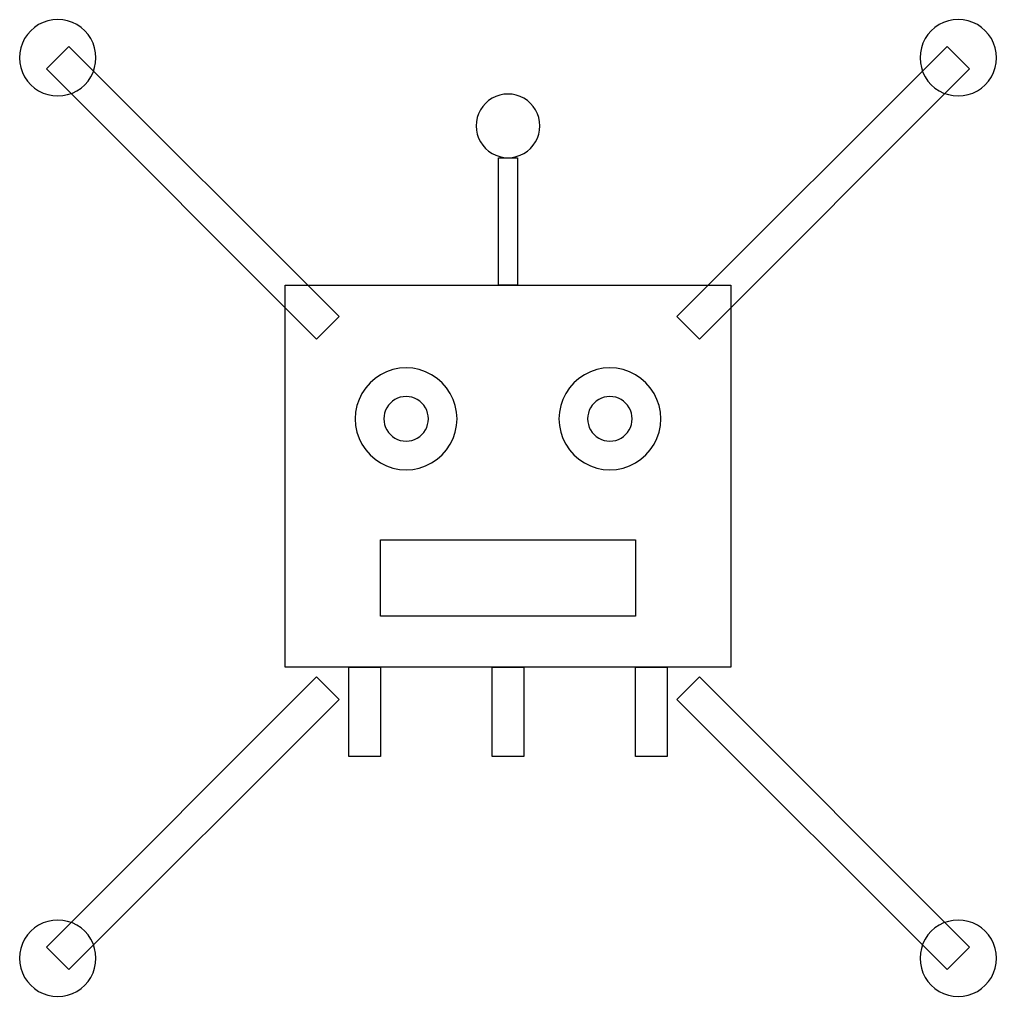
# Model space of a CAD drawing. Header units: millimetres. Extents: x 0.3 to 29.7, y 0.3 to 29.7.
# Drawn here: x 10.4 to 19.6, y 10.4 to 19.6 of the extents above; entities that cross this region are included whole.
import ezdxf

# ---------------------------------------------------------------- set-up
doc = ezdxf.new("R2010")
doc.units = ezdxf.units.MM

msp = doc.modelspace()

# ---------------------------------------------------------------- linework, layer by layer
at = {"layer": 'SILKSCREEN'}
for points in [[(10.398, 19.242), (10.4011, 19.195), (10.4103, 19.1488), (10.4254, 19.1042), (10.4462, 19.062), (10.4724, 19.0228), (10.5034, 18.9874), (10.5388, 18.9564), (10.578, 18.9302), (10.6202, 18.9094), (10.6648, 18.8943), (10.711, 18.8851), (10.758, 18.882), (10.805, 18.8851), (10.8512, 18.8943), (10.8958, 18.9094), (10.938, 18.9302), (10.9772, 18.9564), (11.0126, 18.9874), (11.0436, 19.0228), (11.0698, 19.062), (11.0906, 19.1042), (11.1057, 19.1488), (11.1149, 19.195), (11.118, 19.242), (11.1149, 19.289), (11.1057, 19.3352), (11.0906, 19.3798), (11.0698, 19.422), (11.0436, 19.4612), (11.0126, 19.4966), (10.9772, 19.5276), (10.938, 19.5538), (10.8958, 19.5746), (10.8512, 19.5897), (10.805, 19.5989), (10.758, 19.602), (10.711, 19.5989), (10.6648, 19.5897), (10.6202, 19.5746), (10.578, 19.5538), (10.5388, 19.5276), (10.5034, 19.4966), (10.4724, 19.4612), (10.4462, 19.422), (10.4254, 19.3798), (10.4103, 19.3352), (10.4011, 19.289), (10.398, 19.242)], [(18.882, 19.242), (18.8851, 19.195), (18.8943, 19.1488), (18.9094, 19.1042), (18.9302, 19.062), (18.9564, 19.0228), (18.9874, 18.9874), (19.0228, 18.9564), (19.062, 18.9302), (19.1042, 18.9094), (19.1488, 18.8943), (19.195, 18.8851), (19.242, 18.882), (19.289, 18.8851), (19.3352, 18.8943), (19.3798, 18.9094), (19.422, 18.9302), (19.4612, 18.9564), (19.4966, 18.9874), (19.5276, 19.0228), (19.5538, 19.062), (19.5746, 19.1042), (19.5897, 19.1488), (19.5989, 19.195), (19.602, 19.242), (19.5989, 19.289), (19.5897, 19.3352), (19.5746, 19.3798), (19.5538, 19.422), (19.5276, 19.4612), (19.4966, 19.4966), (19.4612, 19.5276), (19.422, 19.5538), (19.3798, 19.5746), (19.3352, 19.5897), (19.289, 19.5989), (19.242, 19.602), (19.195, 19.5989), (19.1488, 19.5897), (19.1042, 19.5746), (19.062, 19.5538), (19.0228, 19.5276), (18.9874, 19.4966), (18.9564, 19.4612), (18.9302, 19.422), (18.9094, 19.3798), (18.8943, 19.3352), (18.8851, 19.289), (18.882, 19.242)], [(13.41, 16.803), (10.863, 19.347), (10.653, 19.137), (13.197, 16.59)], [(16.803, 16.59), (19.347, 19.137), (19.137, 19.347), (16.59, 16.803)], [(14.7, 18.6), (14.7026, 18.5608), (14.7102, 18.5224), (14.7228, 18.4852), (14.7402, 18.45), (14.762, 18.4174), (14.7879, 18.3879), (14.8174, 18.362), (14.85, 18.3402), (14.8852, 18.3228), (14.9224, 18.3102), (14.9608, 18.3026), (15, 18.3), (15.0392, 18.3026), (15.0776, 18.3102), (15.1148, 18.3228), (15.15, 18.3402), (15.1826, 18.362), (15.2121, 18.3879), (15.238, 18.4174), (15.2598, 18.45), (15.2772, 18.4852), (15.2898, 18.5224), (15.2974, 18.5608), (15.3, 18.6), (15.2974, 18.6392), (15.2898, 18.6776), (15.2772, 18.7148), (15.2598, 18.75), (15.238, 18.7826), (15.2121, 18.8121), (15.1826, 18.838), (15.15, 18.8598), (15.1148, 18.8772), (15.0776, 18.8898), (15.0392, 18.8974), (15, 18.9), (14.9608, 18.8974), (14.9224, 18.8898), (14.8852, 18.8772), (14.85, 18.8598), (14.8174, 18.838), (14.7879, 18.8121), (14.762, 18.7826), (14.7402, 18.75), (14.7228, 18.7148), (14.7102, 18.6776), (14.7026, 18.6392), (14.7, 18.6)], [(14.91, 18.3), (15.09, 18.3), (15.09, 17.1), (14.91, 17.1)], [(12.9, 17.1), (17.1, 17.1), (17.1, 13.5), (12.9, 13.5)], [(13.56, 15.84), (13.5641, 15.7773), (13.5764, 15.7158), (13.5965, 15.6563), (13.6243, 15.6), (13.6592, 15.5478), (13.7006, 15.5006), (13.7478, 15.4592), (13.8, 15.4243), (13.8563, 15.3965), (13.9158, 15.3764), (13.9773, 15.3641), (14.04, 15.36), (14.1027, 15.3641), (14.1642, 15.3764), (14.2237, 15.3965), (14.28, 15.4243), (14.3322, 15.4592), (14.3794, 15.5006), (14.4208, 15.5478), (14.4557, 15.6), (14.4835, 15.6563), (14.5036, 15.7158), (14.5159, 15.7773), (14.52, 15.84), (14.5159, 15.9027), (14.5036, 15.9642), (14.4835, 16.0237), (14.4557, 16.08), (14.4208, 16.1322), (14.3794, 16.1794), (14.3322, 16.2208), (14.28, 16.2557), (14.2237, 16.2835), (14.1642, 16.3036), (14.1027, 16.3159), (14.04, 16.32), (13.9773, 16.3159), (13.9158, 16.3036), (13.8563, 16.2835), (13.8, 16.2557), (13.7478, 16.2208), (13.7006, 16.1794), (13.6592, 16.1322), (13.6243, 16.08), (13.5965, 16.0237), (13.5764, 15.9642), (13.5641, 15.9027), (13.56, 15.84)], [(15.48, 15.84), (15.4841, 15.7773), (15.4964, 15.7158), (15.5165, 15.6563), (15.5443, 15.6), (15.5792, 15.5478), (15.6206, 15.5006), (15.6678, 15.4592), (15.72, 15.4243), (15.7763, 15.3965), (15.8358, 15.3764), (15.8973, 15.3641), (15.96, 15.36), (16.0227, 15.3641), (16.0842, 15.3764), (16.1437, 15.3965), (16.2, 15.4243), (16.2522, 15.4592), (16.2994, 15.5006), (16.3408, 15.5478), (16.3757, 15.6), (16.4035, 15.6563), (16.4236, 15.7158), (16.4359, 15.7773), (16.44, 15.84), (16.4359, 15.9027), (16.4236, 15.9642), (16.4035, 16.0237), (16.3757, 16.08), (16.3408, 16.1322), (16.2994, 16.1794), (16.2522, 16.2208), (16.2, 16.2557), (16.1437, 16.2835), (16.0842, 16.3036), (16.0227, 16.3159), (15.96, 16.32), (15.8973, 16.3159), (15.8358, 16.3036), (15.7763, 16.2835), (15.72, 16.2557), (15.6678, 16.2208), (15.6206, 16.1794), (15.5792, 16.1322), (15.5443, 16.08), (15.5165, 16.0237), (15.4964, 15.9642), (15.4841, 15.9027), (15.48, 15.84)], [(13.83, 15.84), (13.8318, 15.8126), (13.8372, 15.7856), (13.846, 15.7596), (13.8581, 15.735), (13.8734, 15.7122), (13.8915, 15.6915), (13.9122, 15.6734), (13.935, 15.6581), (13.9596, 15.646), (13.9856, 15.6372), (14.0126, 15.6318), (14.04, 15.63), (14.0674, 15.6318), (14.0944, 15.6372), (14.1204, 15.646), (14.145, 15.6581), (14.1678, 15.6734), (14.1885, 15.6915), (14.2066, 15.7122), (14.2219, 15.735), (14.234, 15.7596), (14.2428, 15.7856), (14.2482, 15.8126), (14.25, 15.84), (14.2482, 15.8674), (14.2428, 15.8944), (14.234, 15.9204), (14.2219, 15.945), (14.2066, 15.9678), (14.1885, 15.9885), (14.1678, 16.0066), (14.145, 16.0219), (14.1204, 16.034), (14.0944, 16.0428), (14.0674, 16.0482), (14.04, 16.05), (14.0126, 16.0482), (13.9856, 16.0428), (13.9596, 16.034), (13.935, 16.0219), (13.9122, 16.0066), (13.8915, 15.9885), (13.8734, 15.9678), (13.8581, 15.945), (13.846, 15.9204), (13.8372, 15.8944), (13.8318, 15.8674), (13.83, 15.84)], [(15.75, 15.84), (15.7518, 15.8126), (15.7572, 15.7856), (15.766, 15.7596), (15.7781, 15.735), (15.7934, 15.7122), (15.8115, 15.6915), (15.8322, 15.6734), (15.855, 15.6581), (15.8796, 15.646), (15.9056, 15.6372), (15.9326, 15.6318), (15.96, 15.63), (15.9874, 15.6318), (16.0144, 15.6372), (16.0404, 15.646), (16.065, 15.6581), (16.0878, 15.6734), (16.1085, 15.6915), (16.1266, 15.7122), (16.1419, 15.735), (16.154, 15.7596), (16.1628, 15.7856), (16.1682, 15.8126), (16.17, 15.84), (16.1682, 15.8674), (16.1628, 15.8944), (16.154, 15.9204), (16.1419, 15.945), (16.1266, 15.9678), (16.1085, 15.9885), (16.0878, 16.0066), (16.065, 16.0219), (16.0404, 16.034), (16.0144, 16.0428), (15.9874, 16.0482), (15.96, 16.05), (15.9326, 16.0482), (15.9056, 16.0428), (15.8796, 16.034), (15.855, 16.0219), (15.8322, 16.0066), (15.8115, 15.9885), (15.7934, 15.9678), (15.7781, 15.945), (15.766, 15.9204), (15.7572, 15.8944), (15.7518, 15.8674), (15.75, 15.84)], [(13.8, 14.7), (16.2, 14.7), (16.2, 13.98), (13.8, 13.98)], [(13.5, 13.5), (13.8, 13.5), (13.8, 12.66), (13.5, 12.66)], [(14.85, 13.5), (15.15, 13.5), (15.15, 12.66), (14.85, 12.66)], [(16.2, 13.5), (16.5, 13.5), (16.5, 12.66), (16.2, 12.66)], [(13.197, 13.41), (10.653, 10.863), (10.863, 10.653), (13.41, 13.197)], [(16.59, 13.197), (19.137, 10.653), (19.347, 10.863), (16.803, 13.41)], [(10.398, 10.758), (10.4011, 10.711), (10.4103, 10.6648), (10.4254, 10.6202), (10.4462, 10.578), (10.4724, 10.5388), (10.5034, 10.5034), (10.5388, 10.4724), (10.578, 10.4462), (10.6202, 10.4254), (10.6648, 10.4103), (10.711, 10.4011), (10.758, 10.398), (10.805, 10.4011), (10.8512, 10.4103), (10.8958, 10.4254), (10.938, 10.4462), (10.9772, 10.4724), (11.0126, 10.5034), (11.0436, 10.5388), (11.0698, 10.578), (11.0906, 10.6202), (11.1057, 10.6648), (11.1149, 10.711), (11.118, 10.758), (11.1149, 10.805), (11.1057, 10.8512), (11.0906, 10.8958), (11.0698, 10.938), (11.0436, 10.9772), (11.0126, 11.0126), (10.9772, 11.0436), (10.938, 11.0698), (10.8958, 11.0906), (10.8512, 11.1057), (10.805, 11.1149), (10.758, 11.118), (10.711, 11.1149), (10.6648, 11.1057), (10.6202, 11.0906), (10.578, 11.0698), (10.5388, 11.0436), (10.5034, 11.0126), (10.4724, 10.9772), (10.4462, 10.938), (10.4254, 10.8958), (10.4103, 10.8512), (10.4011, 10.805), (10.398, 10.758)], [(18.882, 10.758), (18.8851, 10.711), (18.8943, 10.6648), (18.9094, 10.6202), (18.9302, 10.578), (18.9564, 10.5388), (18.9874, 10.5034), (19.0228, 10.4724), (19.062, 10.4462), (19.1042, 10.4254), (19.1488, 10.4103), (19.195, 10.4011), (19.242, 10.398), (19.289, 10.4011), (19.3352, 10.4103), (19.3798, 10.4254), (19.422, 10.4462), (19.4612, 10.4724), (19.4966, 10.5034), (19.5276, 10.5388), (19.5538, 10.578), (19.5746, 10.6202), (19.5897, 10.6648), (19.5989, 10.711), (19.602, 10.758), (19.5989, 10.805), (19.5897, 10.8512), (19.5746, 10.8958), (19.5538, 10.938), (19.5276, 10.9772), (19.4966, 11.0126), (19.4612, 11.0436), (19.422, 11.0698), (19.3798, 11.0906), (19.3352, 11.1057), (19.289, 11.1149), (19.242, 11.118), (19.195, 11.1149), (19.1488, 11.1057), (19.1042, 11.0906), (19.062, 11.0698), (19.0228, 11.0436), (18.9874, 11.0126), (18.9564, 10.9772), (18.9302, 10.938), (18.9094, 10.8958), (18.8943, 10.8512), (18.8851, 10.805), (18.882, 10.758)]]:
    msp.add_lwpolyline(points, close=True, dxfattribs=at)

doc.saveas('drawing.dxf')
